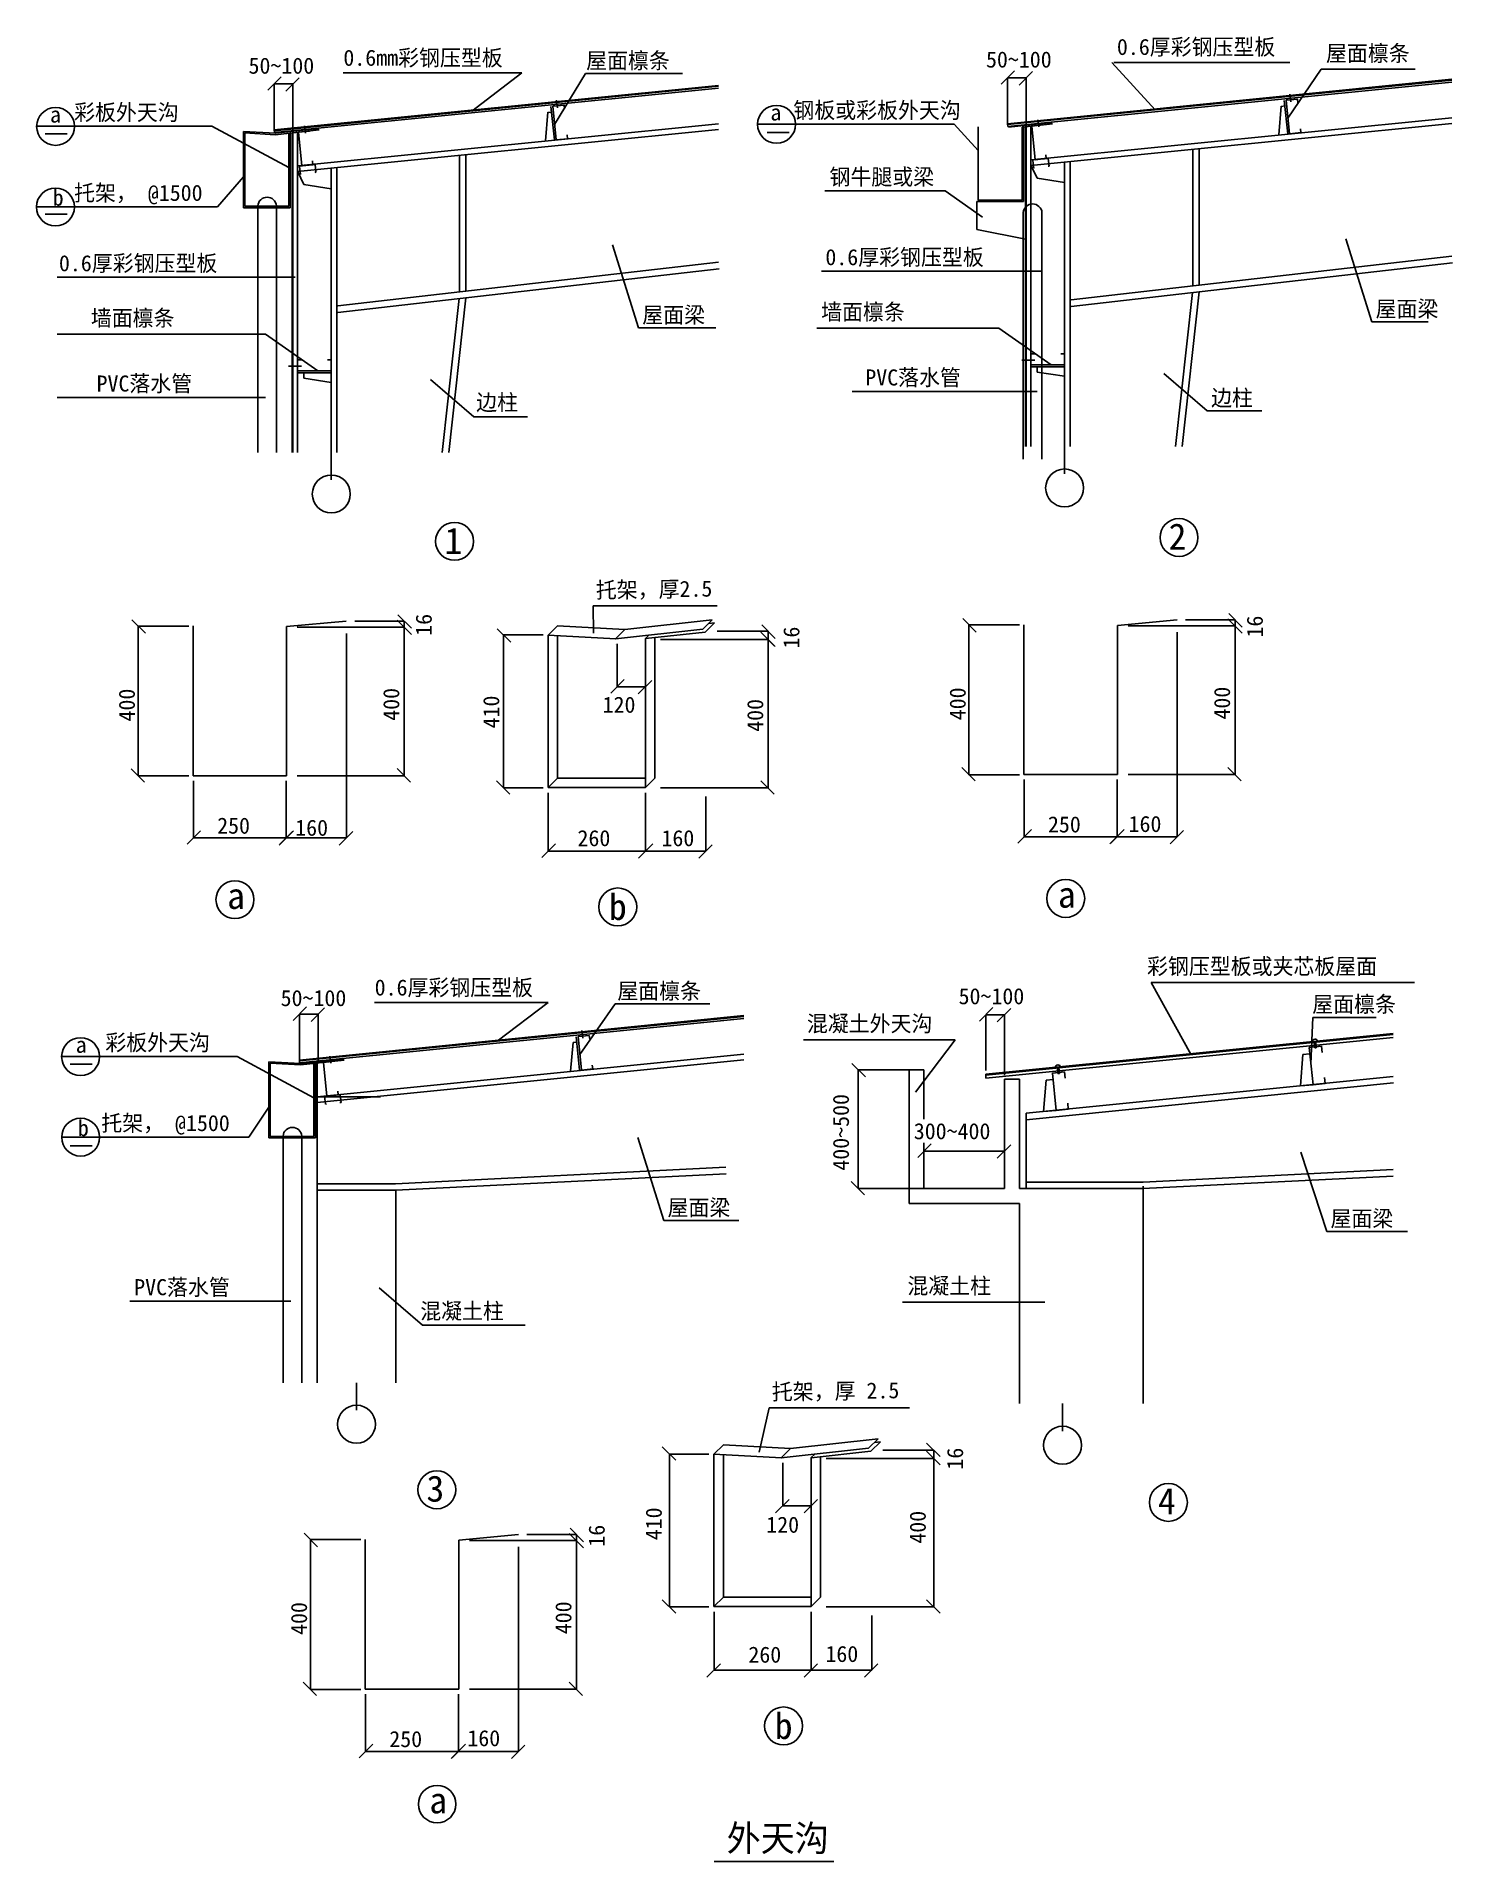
# Model space of a CAD drawing. Header units: metres. Extents: x 682 to 8249, y 3097 to 12851.
import ezdxf

# ---------------------------------------------------------------- set-up
doc = ezdxf.new("R2010")
doc.units = ezdxf.units.M
for name, color, linetype in [('BCB', 5, 'Continuous'), ('HZ', 7, 'Continuous'), ('TEXT', 6, 'Continuous'), ('WALL', 2, 'Continuous'), ('WINDOW', 4, 'Continuous')]:
    doc.layers.add(name, color=color, linetype=linetype)

# ---------------------------------------------------------------- blocks, each defined once
blk = doc.blocks.new('_ArchTick')
at = {"color": 5, "linetype": 'ByBlock'}
blk.add_lwpolyline([(-0.64, -0.64), (0.56, 0.56)], dxfattribs=at)

msp = doc.modelspace()

# ---------------------------------------------------------------- linework, layer by layer
for p, q in [((3461.4, 12509.75), (3466.4, 12469.75)), ((7380.38, 12542.24), (7385.38, 12502.24)), ((6033.03, 12405.49), (6038.5, 12367.34)), ((2114.04, 12373.01), (2119.51, 12334.86)), ((5947.38, 11121.57), (6016.38, 11121.57)), ((2028.4, 11089.09), (2097.4, 11089.09)), ((3596.27, 7538.04), (3601.27, 7498.04)), ((2248.92, 7401.29), (2254.39, 7363.15)), ((4303.24, 3096.84), (4942.84, 3096.84))]:
    msp.add_line(p, q)
at = {"layer": 'BCB'}
for p, q in [((2047.73, 10627.68), (2047.73, 12335.57)), ((2052.73, 10627.68), (2052.73, 12336.12)), ((2077.4, 10627.68), (2077.4, 12338.83)), ((5966.72, 10660.16), (5966.72, 12368.05)), ((5971.72, 10660.16), (5971.72, 12368.6)), ((5996.38, 10660.16), (5996.38, 12371.31)), ((2182.61, 5655.96), (2182.61, 7363.85)), ((2601.94, 5655.96), (2601.94, 6684.07))]:
    msp.add_line(p, q, dxfattribs=at)
at = {"layer": 'HZ'}
for centre, radius in [((6787.73, 10173.05), 101.33), ((1742.56, 8237.55), 101.33), ((3788.36, 8198.74), 101.33), ((6182.46, 8244.13), 101.33), ((2821.55, 5083.65), 101.33), ((6730.95, 5015.97), 101.33), ((4674.34, 3821.29), 101.33), ((2823.08, 3403.59), 100)]:
    msp.add_circle(centre, radius, dxfattribs=at)
at = {"layer": 'TEXT'}
for p, q in [((6429.35, 12712.11), (6660.97, 12458.35)), ((6438.76, 12712.11), (7380.63, 12712.11)), ((2320.7, 12656.32), (3274.82, 12656.32)), ((3274.82, 12656.32), (3008.93, 12452.12)), ((682.39, 12370.94), (874.4, 12370.94)), ((728.51, 12331.23), (845.96, 12331.23)), ((874.4, 12370.94), (1619.42, 12370.94)), ((1619.42, 12370.94), (2029.89, 12150.18)), ((4535.35, 12382.15), (4748.97, 12382.15)), ((4587.48, 12337.12), (4704.93, 12337.12)), ((4748.97, 12382.15), (5585.96, 12382.15)), ((5585.96, 12382.15), (5714.88, 12242.05)), ((1649.85, 11940.46), (1787.89, 12101.01)), ((4895.39, 12025.97), (5538.4, 12025.97)), ((5538.4, 12025.97), (5737.42, 11885.86)), ((682.39, 11940.46), (874.4, 11940.46)), ((728.04, 11901.29), (845.49, 11901.29)), ((874.4, 11940.46), (1649.85, 11940.46)), ((1864.57, 11945.97), (1864.57, 10627.68)), ((1964.57, 11945.97), (1964.57, 10627.68)), ((5955.48, 11909.73), (5955.48, 10591.45)), ((6055.48, 11909.73), (6055.48, 10591.45)), ((793.27, 11564.26), (2064.56, 11564.26)), ((4877.63, 11596.75), (6056.06, 11596.75)), ((6030.01, 10953.76), (5041.3, 10953.76)), ((1905.62, 10921.28), (793.27, 10921.28)), ((6176.38, 10660.16), (6176.38, 10513.35)), ((2257.4, 10627.68), (2257.4, 10480.87)), ((4318.85, 9808.64), (3657.74, 9808.64)), ((3658.93, 9662.47), (3657.74, 9808.14)), ((1495.65, 9699.72), (1225.5, 9699.72)), ((1225.5, 8898.86), (1225.5, 9699.72)), ((2075.4, 9693.82), (2647.19, 9693.82)), ((2075.4, 9693.82), (2647.19, 9693.82)), ((2338.45, 9660.21), (2338.45, 8567.36)), ((2382.84, 9726.56), (2647.19, 9726.56)), ((2647.19, 9693.82), (2647.19, 9726.56)), ((2647.19, 8899.32), (2647.19, 9693.82)), ((4319.15, 9672.14), (4591.43, 9672.14)), ((4591.43, 9628.29), (4591.43, 9672.14)), ((5935.55, 9706.3), (5665.41, 9706.3)), ((5665.41, 8905.44), (5665.41, 9706.3)), ((6515.31, 9700.4), (7087.1, 9700.4)), ((6515.31, 9700.4), (7087.1, 9700.4)), ((6778.35, 9666.8), (6778.35, 8573.95)), ((6822.74, 9733.14), (7087.1, 9733.14)), ((7087.1, 9700.4), (7087.1, 9733.14)), ((7087.1, 8905.91), (7087.1, 9700.4)), ((3389.59, 9652.21), (3178.26, 9652.21)), ((3178.26, 8834.95), (3178.26, 9652.21)), ((3784.58, 9604.37), (3784.58, 9375.5)), ((3936.18, 9604.37), (3936.18, 9375.5)), ((4015.97, 9628.29), (4591.43, 9628.29)), ((4015.97, 9628.29), (4591.43, 9628.29)), ((4591.43, 8834.95), (4591.43, 9628.29)), ((3784.58, 9375.5), (3936.18, 9375.5)), ((1495.65, 8898.86), (1225.5, 8898.86)), ((2075.4, 8899.32), (2647.19, 8899.32)), ((5935.55, 8905.44), (5665.41, 8905.44)), ((5960.24, 8879.28), (5960.24, 8573.95)), ((6456.41, 8879.28), (6456.41, 8573.95)), ((6456.41, 8879.28), (6456.41, 8573.95)), ((6515.31, 8905.91), (7087.1, 8905.91)), ((1520.34, 8872.7), (1520.34, 8567.36)), ((2016.51, 8872.7), (2016.51, 8567.36)), ((2016.51, 8872.7), (2016.51, 8567.36)), ((3389.59, 8834.95), (3178.26, 8834.95)), ((3416.95, 8808.83), (3416.95, 8497.22)), ((3936.75, 8808.83), (3936.75, 8497.22)), ((3936.75, 8788.65), (3936.75, 8497.02)), ((4015.97, 8834.95), (4591.43, 8834.95)), ((4259.43, 8788.65), (4259.43, 8497.02)), ((1520.34, 8567.36), (2016.51, 8567.36)), ((2016.51, 8567.36), (2338.45, 8567.36)), ((3416.95, 8497.22), (3936.75, 8497.22)), ((3936.75, 8497.02), (4259.43, 8497.02)), ((5960.24, 8573.95), (6456.41, 8573.95)), ((6456.41, 8573.95), (6778.35, 8573.95)), ((2487.96, 7688.69), (3417.02, 7688.69)), ((3417.02, 7688.69), (3143.81, 7480.41)), ((817.27, 7399.23), (1009.28, 7399.23)), ((862.43, 7358.84), (979.88, 7358.84)), ((1009.28, 7399.23), (1754.29, 7399.23)), ((1754.29, 7399.23), (2164.77, 7178.46)), ((1817.36, 6968.75), (1922.77, 7129.3)), ((817.27, 6968.75), (1009.28, 6968.75)), ((1009.28, 6968.75), (1817.36, 6968.75)), ((1999.45, 6974.25), (1999.45, 5655.96)), ((2099.45, 6974.25), (2099.45, 5655.96)), ((861.94, 6922.72), (979.39, 6922.72)), ((2040.49, 6091.5), (1180.15, 6091.5)), ((2392.27, 5655.96), (2392.27, 5509.15)), ((4544.92, 5285.01), (4598.01, 5522.05)), ((5347.61, 5522.05), (4598.01, 5522.05)), ((6165.33, 5543.88), (6165.33, 5397.07)), ((4275.57, 5274.75), (4064.24, 5274.75)), ((4064.24, 4457.49), (4064.24, 5274.62)), ((5205.14, 5294.69), (5477.42, 5294.69)), ((5477.42, 5250.87), (5477.42, 5295.21)), ((4670.57, 5226.91), (4670.57, 4998.04)), ((4822.16, 5226.91), (4822.16, 4998.04)), ((4901.95, 5250.83), (5477.42, 5250.83)), ((4901.95, 5250.83), (5477.42, 5250.83)), ((5477.42, 4457.82), (5477.42, 5250.87)), ((4670.85, 4998.04), (4820.43, 4998.04)), ((2415.63, 4817.64), (2145.49, 4817.64)), ((2145.49, 4016.78), (2145.49, 4817.64)), ((2995.39, 4811.74), (3567.18, 4811.74)), ((2995.39, 4811.74), (3567.18, 4811.74)), ((3302.82, 4844.48), (3567.18, 4844.48)), ((3567.18, 4811.74), (3567.18, 4844.48)), ((3567.18, 4017.24), (3567.18, 4811.74)), ((3258.43, 4778.13), (3258.43, 3685.28)), ((4275.57, 4457.49), (4064.24, 4457.49)), ((4302.93, 4431.37), (4302.93, 4119.76)), ((4822.73, 4431.37), (4822.73, 4119.76)), ((4822.73, 4411.19), (4822.73, 4119.56)), ((4901.95, 4457.49), (5477.42, 4457.49)), ((5145.42, 4411.19), (5145.42, 4119.56)), ((4303.63, 4119.76), (4822.42, 4119.76)), ((4822.42, 4119.56), (5145.64, 4119.56)), ((2415.63, 4016.78), (2145.49, 4016.78)), ((2995.39, 4017.24), (3567.18, 4017.24)), ((2440.32, 3990.62), (2440.32, 3685.28)), ((2936.49, 3990.62), (2936.49, 3685.28)), ((2936.49, 3990.62), (2936.49, 3685.28)), ((2440.32, 3685.28), (2936.49, 3685.28)), ((2936.49, 3685.28), (3258.43, 3685.28))]:
    msp.add_line(p, q, dxfattribs=at)
for centre in [(784.14, 12370.23), (4636.95, 12381.44), (783.36, 11939.75), (6176.38, 10438.05), (2257.4, 10405.56), (2916.19, 10152.53), (917.67, 7398.51), (918.19, 6968.03), (2392.27, 5433.85), (6165.33, 5321.76)]:
    msp.add_circle(centre, 101.33, dxfattribs=at)
for centre in [(1914.57, 11941.8), (6005.48, 11905.57), (2049.45, 6970.09)]:
    msp.add_arc(centre, 50.17, 4.76, 175.24, dxfattribs=at)
at = {"layer": 'WALL'}
for p, q in [((7350.52, 12509.35), (7368.43, 12330.24)), ((7420.52, 12516.35), (7360.47, 12510.34)), ((7360.47, 12510.34), (7378.38, 12331.24)), ((7420.52, 12516.35), (7422.51, 12496.45)), ((3434.52, 12447.01), (3415.34, 12445.1)), ((3431.54, 12476.86), (3449.45, 12297.76)), ((3501.54, 12483.86), (3441.49, 12477.86)), ((3441.49, 12477.86), (3459.4, 12298.75)), ((3501.54, 12483.86), (3503.53, 12463.96)), ((5876.36, 12366.18), (6110.15, 12391.85)), ((7353.51, 12479.5), (7334.32, 12477.58)), ((1787.89, 12343.14), (1958.73, 12333.73)), ((1787.89, 11936.01), (1787.89, 12343.14)), ((1795.89, 11944.01), (1795.89, 12335.53)), ((1795.89, 12335.53), (1958.25, 12325.74)), ((1957.38, 12333.69), (2191.17, 12359.37)), ((1958.25, 12325.74), (2192.04, 12351.42)), ((2029.89, 12333.61), (2029.89, 11944.01)), ((2037.89, 12334.49), (2037.89, 11936.01)), ((2081.56, 12338.8), (2141.61, 12345.58)), ((2081.56, 12338.8), (2099.48, 12159.7)), ((3459.4, 12298.75), (3519.45, 12304.76)), ((3517.46, 12324.66), (3519.45, 12304.76)), ((5714.88, 11976.49), (5714.88, 12368.01)), ((5948.88, 12366.09), (6111.03, 12383.9)), ((5948.88, 12366.09), (5948.88, 11976.49)), ((5956.88, 12366.97), (5956.88, 11968.49)), ((6000.55, 12371.29), (6060.6, 12378.06)), ((6000.55, 12371.29), (6018.46, 12192.18)), ((7378.38, 12331.24), (7438.43, 12337.24)), ((7436.44, 12357.14), (7438.43, 12337.24)), ((6005.8, 12191.11), (6089.43, 12198.97)), ((6078.16, 12198.15), (6018.46, 12192.18)), ((6076.17, 12218.05), (6078.16, 12198.15)), ((6089.38, 12199.47), (6093.56, 12157.68)), ((2086.81, 12158.63), (2170.45, 12166.48)), ((2086.81, 12158.63), (2090.99, 12116.84)), ((2090.99, 12116.84), (2096.56, 12117.4)), ((2159.18, 12165.67), (2099.48, 12159.7)), ((2157.19, 12185.57), (2159.18, 12165.67)), ((2169, 12124.64), (2174.57, 12125.2)), ((2170.4, 12166.99), (2174.57, 12125.2)), ((6005.8, 12191.11), (6009.98, 12149.32)), ((6009.98, 12149.32), (6015.55, 12149.88)), ((6087.99, 12157.12), (6093.56, 12157.68)), ((2037.89, 11936.01), (1787.89, 11936.01)), ((2029.89, 11944.01), (1795.89, 11944.01)), ((5956.88, 11968.49), (5706.88, 11968.49)), ((5948.88, 11976.49), (5714.88, 11976.49)), ((2077.4, 11063.09), (2077.4, 11123.09)), ((2077.4, 11123.09), (2097.4, 11123.09)), ((2257.4, 11123.09), (2237.4, 11123.09)), ((2257.4, 11123.09), (2257.4, 11063.09)), ((5996.38, 11095.57), (5996.38, 11155.57)), ((5996.38, 11155.57), (6016.38, 11155.57)), ((6176.38, 11155.57), (6156.38, 11155.57)), ((6176.38, 11155.57), (6176.38, 11095.57)), ((2257.4, 11063.09), (2077.4, 11063.09)), ((2257.4, 11053.09), (2077.4, 11053.09)), ((6176.38, 11095.57), (5996.38, 11095.57)), ((6176.38, 11085.57), (5996.38, 11085.57)), ((1518.45, 8899.72), (1518.45, 9700.69)), ((2018.45, 9696.85), (2337.66, 9725.82)), ((2018.45, 9696.85), (2018.45, 8899.72)), ((3775.58, 9631.77), (4243.16, 9683.12)), ((3936.61, 9632.57), (4255.64, 9667.6)), ((5958.35, 8906.3), (5958.35, 9707.28)), ((6458.35, 9703.44), (6777.57, 9732.4)), ((6458.35, 9703.44), (6458.35, 8906.3)), ((3416.61, 9650.67), (3778.29, 9631.84)), ((3416.61, 8836.41), (3416.61, 9650.67)), ((3776, 9599.92), (3776.36, 9599.9)), ((3936.61, 9633.36), (3936.61, 8836.41)), ((3986.61, 9638.06), (3986.61, 8886.41)), ((2018.45, 8899.72), (1518.45, 8899.72)), ((6458.35, 8906.3), (5958.35, 8906.3)), ((3936.61, 8836.41), (3416.61, 8836.41)), ((3636.41, 7512.15), (3576.36, 7506.15)), ((3636.41, 7512.15), (3638.4, 7492.25)), ((3569.4, 7475.3), (3550.21, 7473.38)), ((3566.41, 7505.15), (3584.32, 7326.04)), ((3576.36, 7506.15), (3594.27, 7327.04)), ((7548.69, 7454.07), (7484.01, 7447.61)), ((7503.91, 7248.6), (7484.01, 7447.61)), ((7551.97, 7421.24), (7548.69, 7454.07)), ((1922.77, 6964.3), (1922.77, 7371.43)), ((1922.77, 7371.43), (2093.61, 7362.01)), ((1930.77, 7363.81), (2093.13, 7354.03)), ((1930.77, 6972.3), (1930.77, 7363.81)), ((2092.25, 7361.98), (2326.04, 7387.65)), ((2093.13, 7354.03), (2326.92, 7379.7)), ((2164.77, 7361.89), (2164.77, 6972.3)), ((2172.77, 7362.77), (2172.77, 6964.3)), ((2216.44, 7367.09), (2276.49, 7373.86)), ((2216.44, 7367.09), (2234.35, 7187.98)), ((3594.27, 7327.04), (3654.32, 7333.04)), ((3652.33, 7352.94), (3654.32, 7333.04)), ((6176.14, 7316.82), (6111.47, 7310.35)), ((6179.43, 7283.98), (6176.14, 7316.82)), ((6131.37, 7111.34), (6111.47, 7310.35)), ((7568.59, 7255.07), (7503.91, 7248.6)), ((7568.59, 7255.07), (7565.31, 7287.9)), ((2221.69, 7186.92), (2305.32, 7194.77)), ((2221.69, 7186.92), (2225.87, 7145.13)), ((2225.87, 7145.13), (2231.44, 7145.68)), ((2294.05, 7193.95), (2234.35, 7187.98)), ((2292.06, 7213.85), (2294.05, 7193.95)), ((2303.88, 7152.93), (2309.45, 7153.48)), ((2305.27, 7195.28), (2309.45, 7153.48)), ((6196.04, 7117.81), (6192.76, 7150.65)), ((6196.04, 7117.81), (6131.37, 7111.34)), ((2172.77, 6964.3), (1922.77, 6964.3)), ((2164.77, 6972.3), (1930.77, 6972.3)), ((4302.59, 5273.21), (4664.27, 5254.38)), ((4302.59, 4458.95), (4302.59, 5273.21)), ((4661.56, 5254.31), (5129.14, 5305.66)), ((4822.59, 5255.11), (5141.62, 5290.14)), ((4822.59, 5255.9), (4822.59, 4458.95)), ((4872.59, 5260.6), (4872.59, 4508.95)), ((2438.43, 4017.64), (2438.43, 4818.61)), ((2938.43, 4814.77), (3257.64, 4843.74)), ((2938.43, 4814.77), (2938.43, 4017.64)), ((4822.59, 4458.95), (4302.59, 4458.95)), ((2938.43, 4017.64), (2438.43, 4017.64))]:
    msp.add_line(p, q, dxfattribs=at)
at = {"layer": 'WINDOW'}
for p, q in [((1951.82, 12352.22), (1951.82, 12597.22)), ((1951.82, 12597.22), (2052.73, 12597.22)), ((4326.82, 12589.72), (1951.82, 12352.22)), ((4326.82, 12584.69), (1952.31, 12347.24)), ((2052.73, 12336.12), (2052.73, 12597.22)), ((3615.65, 12653.04), (3451.15, 12381.23)), ((3615.65, 12653.04), (4134.18, 12653.04)), ((5870.8, 12384.7), (5870.8, 12629.71)), ((5870.8, 12629.71), (5971.72, 12629.71)), ((8245.8, 12622.2), (5870.8, 12384.7)), ((8245.8, 12617.18), (5871.3, 12379.73)), ((8245.8, 12607.13), (5872.29, 12369.78)), ((5971.72, 12368.6), (5971.72, 12629.71)), ((7547.36, 12676.11), (7370.14, 12413.71)), ((7547.36, 12676.11), (8049.07, 12676.11)), ((4326.82, 12574.64), (1953.31, 12337.29)), ((3415.4, 12445.75), (3401.4, 12292.75)), ((8245.8, 12416.18), (5996.38, 12191.24)), ((7334.38, 12478.24), (7320.38, 12325.24)), ((1953.31, 12337.29), (1951.82, 12352.22)), ((4326.82, 12383.7), (2077.4, 12158.75)), ((4326.82, 12353.55), (2077.4, 12128.6)), ((5872.29, 12369.78), (5870.8, 12384.7)), ((8245.8, 12386.03), (5996.38, 12161.09)), ((2942.1, 11485.26), (2942.1, 12215.07)), ((2977.1, 11489.27), (2977.1, 12218.57)), ((6861.08, 11517.75), (6861.08, 12247.56)), ((6896.08, 11521.75), (6896.08, 12251.06)), ((2078.08, 12127.91), (2111.09, 12060.33)), ((2257.4, 12146.6), (2257.4, 10627.68)), ((2287.4, 12149.6), (2287.4, 10627.68)), ((5997.07, 12160.39), (6030.08, 12092.82)), ((6176.38, 12179.09), (6176.38, 10660.16)), ((6206.38, 12182.09), (6206.38, 10660.16)), ((2111.09, 12060.33), (2257.09, 12037.33)), ((6030.08, 12092.82), (6176.08, 12069.82)), ((5706.88, 11968.49), (5706.88, 11818.49)), ((5706.88, 11818.49), (5966.72, 11768.49)), ((3899.32, 11293.82), (3760.37, 11737.57)), ((7818.31, 11326.3), (7679.35, 11770.05)), ((4326.82, 11643.87), (2292.4, 11410.84)), ((4330.3, 11609.04), (2292.4, 11375.61)), ((8245.8, 11676.36), (6211.38, 11443.33)), ((8249.29, 11641.53), (6211.38, 11408.1)), ((2941.43, 11449.96), (2850.06, 10627.68)), ((2977.1, 11454.04), (2885.28, 10627.68)), ((6860.41, 11482.44), (6769.05, 10660.16)), ((6896.08, 11486.53), (6804.26, 10660.16)), ((7818.31, 11326.3), (8118.57, 11326.3)), ((793.27, 11259.71), (1906.17, 11259.71)), ((1906.17, 11259.71), (2185.81, 11063.09)), ((3899.32, 11293.82), (4312.31, 11293.82)), ((4852.21, 11292.2), (5825.16, 11292.2)), ((5825.16, 11292.2), (6104.8, 11095.57)), ((2111.4, 11053.09), (2111.4, 11025.09)), ((2111.4, 11025.09), (2257.4, 11002.09)), ((6030.38, 11085.57), (6030.38, 11057.57)), ((6030.38, 11057.57), (6176.38, 11034.57)), ((6938.91, 10850.23), (6706.13, 11049.84)), ((3019.92, 10817.75), (2787.14, 11017.36)), ((6938.91, 10850.23), (7230.69, 10850.23)), ((3019.92, 10817.75), (3306.18, 10817.75)), ((3416.61, 9650.67), (3466.61, 9700.67)), ((3466.61, 9700.67), (3825.58, 9681.77)), ((3775.58, 9631.77), (3825.58, 9681.77)), ((3825.58, 9681.77), (4293.16, 9733.12)), ((4243.16, 9683.12), (4293.16, 9733.12)), ((4255.64, 9667.6), (4305.64, 9717.6)), ((4274.28, 9714.23), (4305.64, 9717.6)), ((3466.61, 8886.41), (3466.61, 9647.91)), ((3936.61, 9633.36), (3954.69, 9651.44)), ((3416.61, 8836.41), (3466.61, 8886.41)), ((3936.61, 8886.41), (3466.61, 8886.41)), ((3936.61, 8836.41), (3986.61, 8886.41)), ((6638.7, 7794.61), (8045.87, 7794.61)), ((6638.7, 7794.61), (6852.97, 7408.78)), ((2086.69, 7380.5), (2086.69, 7625.51)), ((2086.69, 7625.51), (2187.61, 7625.51)), ((4461.69, 7618), (2086.69, 7380.5)), ((4461.69, 7612.98), (2087.19, 7375.53)), ((2187.61, 7364.4), (2187.61, 7625.51)), ((3775.21, 7680.29), (3586.03, 7409.51)), ((3775.21, 7680.29), (4280.87, 7680.29)), ((5755.18, 7325.17), (5755.18, 7622.31)), ((5755.18, 7622.31), (5855.18, 7622.31)), ((5855.18, 7299.49), (5855.18, 7622.31)), ((4461.69, 7602.93), (2088.18, 7365.58)), ((7931.35, 7521.64), (5755.18, 7304.02)), ((7931.35, 7516.61), (5755.18, 7299)), ((7502.87, 7608.1), (7492.72, 7360.46)), ((7502.87, 7608.1), (7842.22, 7608.1)), ((3550.27, 7474.04), (3536.27, 7321.04)), ((5591.01, 7488.47), (4781.44, 7488.47)), ((5380.37, 7208.23), (5591.01, 7488.47)), ((7931.35, 7501.54), (5755.18, 7283.92)), ((7487.35, 7414.24), (7450.09, 7410.2)), ((7528.82, 7478.5), (7499.6, 7475.57)), ((7513.32, 7445.01), (7510.15, 7476.63)), ((7521.43, 7445.82), (7513.32, 7445.01)), ((7521.43, 7445.82), (7518.27, 7477.44)), ((2088.18, 7365.58), (2086.69, 7380.5)), ((4461.69, 7411.98), (2182.61, 7184.07)), ((4461.69, 7381.83), (2182.61, 7153.92)), ((5344.78, 7328.34), (5073.26, 7328.34)), ((5073.26, 7328.34), (5073.26, 6693.01)), ((5424.78, 7328.34), (5344.78, 7328.34)), ((5344.78, 7328.34), (5344.9, 6613.01)), ((5424.78, 7328.34), (5424.82, 7063.97)), ((6156.28, 7341.24), (6127.05, 7338.32)), ((6140.77, 7307.75), (6137.61, 7339.38)), ((6148.89, 7308.56), (6145.73, 7340.19)), ((7450.09, 7410.2), (7436.35, 7241.84)), ((5755.18, 7283.92), (5755.18, 7304.02)), ((5855.18, 6693.01), (5855.18, 7278.34)), ((5935.18, 7278.34), (5855.18, 7278.34)), ((5935.18, 6693.03), (5935.18, 7278.34)), ((7931.35, 7292.63), (5970.18, 7096.51)), ((7934.83, 7257.8), (5970.18, 7061.34)), ((6077.54, 7272.94), (6063.81, 7104.59)), ((6114.8, 7276.99), (6077.54, 7272.94)), ((6148.89, 7308.56), (6140.77, 7307.75)), ((7436.35, 7241.84), (7503.91, 7248.6)), ((2182.61, 7184.07), (2520.21, 7184.07)), ((5970.18, 7096.51), (5970.18, 6693.01)), ((6063.81, 7104.59), (6131.37, 7111.34)), ((4034.2, 6522.5), (3895.24, 6966.24)), ((5424.84, 6937.87), (5424.88, 6693.01)), ((5424.88, 6693.01), (5424.88, 6893.71)), ((5424.88, 6893.71), (5855.18, 6893.71)), ((5855.18, 6693.01), (5855.18, 6893.71)), ((7577.1, 6464.23), (7438.15, 6887.5)), ((4366.22, 6807.48), (2601.06, 6719.07)), ((4367.97, 6772.52), (2601.94, 6684.07)), ((7931.35, 6759.87), (6595.06, 6692.94)), ((7931.35, 6794.91), (6595.5, 6728.01)), ((2182.61, 6719.07), (2601.06, 6719.07)), ((2182.61, 6684.07), (2601.94, 6684.07)), ((5424.88, 6693.01), (5073.26, 6693.01)), ((5855.18, 6693.01), (5424.88, 6693.01)), ((6595.06, 6692.94), (5935.18, 6693.03)), ((6595.5, 6728.01), (5970.18, 6728.01)), ((6595.48, 6706.01), (6595.33, 5543.88)), ((5935.19, 6613.01), (5344.9, 6613.01)), ((5935.19, 6613.01), (5935.33, 5543.88)), ((4034.2, 6522.5), (4435.12, 6522.5)), ((7577.1, 6464.23), (8009.17, 6464.23)), ((2745.39, 5962.93), (2512.61, 6162.54)), ((5310.34, 6086.71), (6071.22, 6086.71)), ((2745.39, 5962.93), (3294.34, 5962.93)), ((4302.59, 5273.21), (4352.59, 5323.21)), ((4352.59, 5323.21), (4711.56, 5304.31)), ((4352.59, 4508.95), (4352.59, 5270.45)), ((4661.56, 5254.31), (4711.56, 5304.31)), ((4711.56, 5304.31), (5179.14, 5355.66)), ((4822.59, 5255.9), (4840.67, 5273.98)), ((5129.14, 5305.66), (5179.14, 5355.66)), ((5141.62, 5290.14), (5191.62, 5340.14)), ((5160.26, 5336.78), (5191.62, 5340.14)), ((4302.59, 4458.95), (4352.59, 4508.95)), ((4822.59, 4508.95), (4352.59, 4508.95)), ((4822.59, 4458.95), (4872.59, 4508.95))]:
    msp.add_line(p, q, dxfattribs=at)
for centre in [(7514.21, 7477.04), (6141.67, 7339.78)]:
    msp.add_arc(centre, 14.68, 5.71, 185.71, dxfattribs=at)

# ---------------------------------------------------------------- block references
at = {"layer": 'TEXT', "xscale": 60, "yscale": 60, "zscale": 60}
for p, rotation in [((2647.19, 9726.56), 90), ((7087.1, 9733.14), 90), ((1225.5, 9699.72), 90), ((2647.19, 9693.82), 270), ((2647.19, 9693.82), 90), ((3178.26, 9652.21), 90), ((4591.43, 9628.29), 270), ((4591.43, 9672.14), 90), ((4591.43, 9628.29), 90), ((5665.41, 9706.3), 90), ((7087.1, 9700.4), 270), ((7087.1, 9700.4), 90), ((3784.58, 9375.5), 180), ((1225.5, 8898.86), 270), ((2647.19, 8899.32), 270), ((5665.41, 8905.44), 270), ((7087.1, 8905.91), 270), ((3178.26, 8834.95), 270), ((4591.43, 8834.95), 270), ((1520.34, 8567.36), 180), ((2016.51, 8567.36), 180), ((5960.24, 8573.95), 180), ((6456.41, 8573.95), 180), ((3416.95, 8497.22), 180), ((3936.75, 8497.02), 180), ((4064.24, 5274.75), 270), ((5477.42, 5294.69), 270), ((5477.42, 5250.83), 270), ((3567.18, 4844.48), 90), ((2145.49, 4817.64), 90), ((3567.18, 4811.74), 270), ((3567.18, 4811.74), 90), ((4064.24, 4457.49), 270), ((5477.37, 4457.45), 270), ((2145.49, 4016.78), 270), ((3567.18, 4017.24), 270), ((2440.32, 3685.28), 180), ((2936.49, 3685.28), 180)]:
    msp.add_blockref('_ArchTick', p, dxfattribs=dict(at, rotation=rotation))
for p in [(3936.18, 9375.5), (2016.51, 8567.36), (2338.45, 8567.36), (6456.41, 8573.95), (6778.35, 8573.95), (3936.75, 8497.22), (4259.43, 8497.02), (4670.57, 4998.04), (4822.16, 4998.04), (4302.93, 4119.76), (4822.73, 4119.76), (5145.42, 4119.56), (2936.49, 3685.28), (3258.43, 3685.28)]:
    msp.add_blockref('_ArchTick', p, dxfattribs=at)
at = {"layer": 'WINDOW', "xscale": 60, "yscale": 60, "zscale": 60}
for p, rotation in [((1951.82, 12597.22), 180), ((5870.8, 12629.71), 180), ((2086.69, 7625.51), 180), ((5755.18, 7622.31), 180), ((5073.26, 7328.34), 90), ((5424.88, 6893.71), 180), ((5073.26, 6693.01), 270)]:
    msp.add_blockref('_ArchTick', p, dxfattribs=dict(at, rotation=rotation))
for p in [(2052.73, 12597.22), (5971.72, 12629.71), (2187.61, 7625.51), (5855.18, 7622.31), (5855.18, 6893.71)]:
    msp.add_blockref('_ArchTick', p, dxfattribs=at)

# ---------------------------------------------------------------- texts
for s, p in [('50~100', (1815.18, 12651.99)), ('50~100', (5756.2, 12684.91)), ('120', (3707.46, 9236.53)), ('250', (6087.33, 8596.81)), ('160', (6518.2, 8599.32)), ('250', (1647.42, 8590.22)), ('160', (2064.62, 8579.06)), ('260', (3573.11, 8523.34)), ('160', (4021.78, 8523.34)), ('50~100', (1986.62, 7668.7)), ('50~100', (5609.77, 7678.53)), ('300~400', (5370.37, 6957.14)), ('120', (4581.92, 4853.92)), ('260', (4486.45, 4159.49)), ('160', (4898.07, 4163.29)), ('250', (2567.41, 3708.14)), ('160', (2984.6, 3713.05))]:
    msp.add_text(s, height=86).set_placement(p)
for s, p in [('16', (2794.18, 9647.86)), ('16', (4759.07, 9579.7)), ('16', (7235.74, 9638.37)), ('400', (5647.57, 9196.38)), ('400', (7060.56, 9200.1)), ('400', (1207.67, 9189.79)), ('400', (2620.66, 9193.52)), ('410', (3154.93, 9152.8)), ('400', (4565.69, 9134.66)), ('400~500', (5023.83, 6789.14)), ('16', (5633.78, 5191.35)), ('410', (4023.51, 4813.68)), ('16', (3718.38, 4779.5)), ('400', (5434.27, 4795.54)), ('400', (2127.65, 4307.72)), ('400', (3540.64, 4311.44))]:
    msp.add_text(s, height=86, rotation=90).set_placement(p)
at = {"layer": 'HZ'}
for s, height, p in [('0.6mm彩钢压型板', 86, (2321.97, 12694.3)), ('屋面檩条', 86, (3619.46, 12679.3)), ('0.6厚彩钢压型板', 86, (6455.96, 12752.31)), ('屋面檩条', 86, (7573.27, 12718.31)), ('彩板外天沟', 86, (883.06, 12402.8)), ('钢板或彩板外天沟', 86, (4726.84, 12414.01)), ('钢牛腿或梁', 86, (4920.01, 12057.82)), ('托架， @1500', 86, (883.06, 11972.31)), ('0.6厚彩钢压型板', 86, (4897.83, 11628.6)), ('0.6厚彩钢压型板', 86, (801.93, 11596.12)), ('屋面梁', 86, (3919.57, 11320.08)), ('墙面檩条', 86, (4875.23, 11336)), ('屋面梁', 86, (7838.55, 11352.56)), ('墙面檩条', 86, (972.39, 11303.52)), ('PVC落水管', 86, (1002.97, 10953.13)), ('PVC落水管', 86, (5111.21, 10985.61)), ('边柱', 86, (3031.6, 10852.57)), ('边柱', 86, (6959.15, 10876.49)), ('2', 140, (6732.12, 10108.61)), ('1', 140, (2862.46, 10085.56)), ('a', 140, (1700.77, 8188.18)), ('a', 140, (6140.68, 8194.77)), ('b', 140, (3741.27, 8129.32)), ('彩钢压型板或夹芯板屋面', 86, (6616.78, 7838.41)), ('0.6厚彩钢压型板', 86, (2489.22, 7725.14)), ('屋面檩条', 86, (3786.19, 7706.54)), ('屋面檩条', 86, (7499.95, 7636.14)), ('混凝土外天沟', 86, (4798.94, 7532.27)), ('彩板外天沟', 86, (1049.74, 7431.08)), ('托架， @1500', 86, (1028.48, 7000.6)), ('屋面梁', 86, (4054.44, 6548.75)), ('屋面梁', 86, (7597.34, 6490.49)), ('PVC落水管', 86, (1204.11, 6123.36)), ('混凝土柱', 86, (5336.06, 6130.51)), ('混凝土柱', 86, (2732.54, 5996.02)), ('3', 140, (2765.93, 5019.96)), ('4', 140, (6675.33, 4953.04)), ('b', 140, (4627.26, 3751.87)), ('a', 140, (2781.29, 3354.23)), (' 外天沟', 140, (4275.08, 3151.61))]:
    msp.add_text(s, height=height, dxfattribs=at).set_placement(p)
for s, p in [('托架，厚2.5', (3671.69, 9848.97)), ('托架，厚 2.5', (4612.46, 5563.5))]:
    msp.add_text(s, height=86, rotation=0.8, dxfattribs=at).set_placement(p)
at = {"layer": 'TEXT'}
for s, p in [('a', (754.38, 12390.79)), ('a', (4604.02, 12402.01)), ('b', (768.63, 11946.72)), ('a', (891.72, 7419.08)), ('b', (903.21, 6973.92))]:
    msp.add_text(s, height=86, dxfattribs=at).set_placement(p)

doc.saveas('drawing.dxf')
